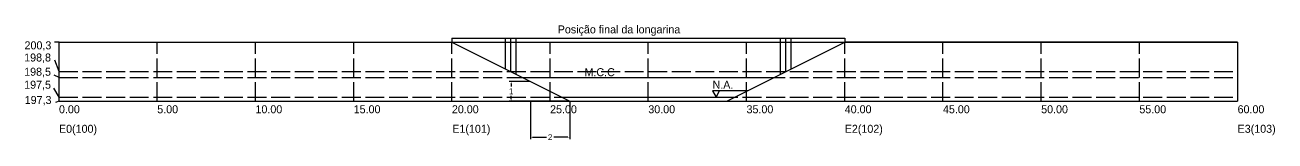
# Model space of a CAD drawing. Header units: metres. Extents: x 248 to 391, y 134 to 156.
# Drawn here: x 327 to 390.6, y 149.8 to 155.7 of the extents above; entities that cross this region are included whole.
import ezdxf

# ---------------------------------------------------------------- set-up
doc = ezdxf.new("R2010")
doc.units = ezdxf.units.M
doc.header["$LTSCALE"] = 0.001
doc.linetypes.add('ACAD_ISO02W100', pattern=[15, 12, -3])
for name, color, linetype in [('COTAS', 30, 'Continuous'), ('LINHA TRACEJADA', 8, 'ACAD_ISO02W100'), ('M.C.C', 5, 'Continuous'), ('NÍVRL D´ÁGUA', 4, 'Continuous'), ('P.F.L.', 1, 'Continuous'), ('Pilar', 3, 'Continuous'), ('TEXTO', 6, 'Continuous'), ('TRAÇADO', 6, 'Continuous')]:
    doc.layers.add(name, color=color, linetype=linetype)
doc.styles.add('Annotative', font='txt')
doc.dimstyles.new('Annotative', dxfattribs={"dimtxt": 0.15, "dimasz": 0.1, "dimexe": 0.1, "dimexo": 0.03, "dimgap": 0.09, "dimtad": 0, "dimtih": 1, "dimtoh": 1, "dimdec": 3, "dimzin": 0, "dimdsep": 46, "dimtxsty": 'Standard', "dimcen": 0.09, "dimadec": 0, "dimazin": 0, "dimtfac": 1, "dimtdec": 3, "dimtofl": 0, "dimtmove": 0, "dimatfit": 3, "dimfxl": 1, "dimtolj": 1, "dimtzin": 0, "dimarcsym": 1})

# ---------------------------------------------------------------- blocks, each defined once
blk = doc.blocks.new('*D49')
at = {"layer": 'COTAS', "color": 0, "lineweight": -2, "ltscale": 80, "transparency": 16777216}
for p, q in [((352.729, 151.784), (352.729, 149.872)), ((354.729, 151.784), (354.729, 149.872)), ((352.829, 149.972), (353.539, 149.972)), ((354.629, 149.972), (353.919, 149.972))]:
    blk.add_line(p, q, dxfattribs=at)
at = {"layer": 'COTAS', "color": 0, "ltscale": 80, "transparency": 16777216}
for points in [[(352.829, 149.989), (352.829, 149.956), (352.729, 149.972)], [(354.629, 149.989), (354.629, 149.956), (354.729, 149.972)]]:
    blk.add_solid(points, dxfattribs=at)
at = {"layer": 'Defpoints', "color": 0, "ltscale": 80, "transparency": 16777216}
for p in [(352.729, 151.814), (354.729, 151.814), (354.729, 149.972)]:
    blk.add_point(p, dxfattribs=at)
at = {"layer": 'COTAS', "color": 0, "ltscale": 80, "transparency": 16777216, "insert": (353.729, 149.972), "char_height": 0.3, "attachment_point": 5}
blk.add_mtext('\\A1;2', dxfattribs=at)
blk = doc.blocks.new('*D48')
at = {"layer": 'COTAS', "color": 0, "lineweight": -2, "ltscale": 80, "transparency": 16777216}
for p, q in [((352.699, 152.814), (351.644, 152.814)), ((351.744, 152.714), (351.744, 152.55)), ((354.699, 151.814), (351.644, 151.814)), ((351.744, 151.914), (351.744, 152.07))]:
    blk.add_line(p, q, dxfattribs=at)
at = {"layer": 'COTAS', "color": 0, "ltscale": 80, "transparency": 16777216}
for points in [[(351.728, 152.714), (351.761, 152.714), (351.744, 152.814)], [(351.728, 151.914), (351.761, 151.914), (351.744, 151.814)]]:
    blk.add_solid(points, dxfattribs=at)
at = {"layer": 'Defpoints', "color": 0, "ltscale": 80, "transparency": 16777216}
for p in [(352.729, 152.814), (351.744, 151.814), (354.729, 151.814)]:
    blk.add_point(p, dxfattribs=at)
at = {"layer": 'COTAS', "color": 0, "ltscale": 80, "transparency": 16777216, "insert": (351.744, 152.31), "char_height": 0.3, "attachment_point": 5}
blk.add_mtext('\\A1;1', dxfattribs=at)

msp = doc.modelspace()

# ---------------------------------------------------------------- linework, layer by layer
for p, q in [((328.7294, 151.8137), (328.7294, 154.8137)), ((328.7294, 154.8137), (388.7294, 154.8137)), ((388.7294, 154.8137), (388.7294, 151.8137)), ((328.7294, 151.8137), (388.7294, 151.8137))]:
    msp.add_line(p, q)
at = {"layer": 'COTAS', "ltscale": 80}
msp.add_line((352.7294, 151.8137), (354.7294, 151.8137), dxfattribs=at)
at = {"layer": 'LINHA TRACEJADA', "linetype": 'ACAD_ISO02W100', "ltscale": 80}
for p, q in [((333.7294, 151.8137), (333.7294, 154.8137)), ((338.7294, 151.8137), (338.7294, 154.8137)), ((343.7294, 151.8137), (343.7294, 154.8137)), ((348.7294, 151.8137), (348.7294, 154.8137)), ((353.7294, 151.8137), (353.7294, 154.8137)), ((358.7294, 151.8137), (358.7294, 154.8137)), ((363.7294, 151.8137), (363.7294, 154.8137)), ((368.7294, 151.8137), (368.7294, 154.8137)), ((373.7294, 151.8137), (373.7294, 154.8137)), ((378.7294, 151.8137), (378.7294, 154.8137)), ((383.7294, 151.8137), (383.7294, 154.8137)), ((328.7294, 153.3137), (388.7294, 153.3137)), ((328.7294, 153.0137), (388.7294, 153.0137)), ((328.7294, 152.0137), (388.7294, 152.0137))]:
    msp.add_line(p, q, dxfattribs=at)
at = {"layer": 'M.C.C', "ltscale": 80}
msp.add_line((352.3294, 153.0137), (365.1294, 153.0137), dxfattribs=at)
at = {"layer": 'NÍVRL D´ÁGUA', "ltscale": 80}
for p, q in [((363.7719, 152.3349), (361.9898, 152.3349)), ((361.9898, 152.3349), (362.1751, 152.0138)), ((362.1751, 152.0138), (362.3605, 152.3349)), ((354.3294, 152.0137), (363.1294, 152.0137))]:
    msp.add_line(p, q, dxfattribs=at)
at = {"layer": 'P.F.L.', "ltscale": 80}
for p, q in [((348.7294, 155.0137), (368.7294, 155.0137)), ((348.7294, 155.0137), (348.7294, 154.8137)), ((368.7294, 155.0137), (368.7294, 154.8137))]:
    msp.add_line(p, q, dxfattribs=at)
at = {"layer": 'Pilar', "ltscale": 80}
for p, q in [((351.4544, 153.4512), (351.4544, 155.0137)), ((351.7294, 153.3137), (351.7294, 155.0137)), ((352.0044, 153.1762), (352.0044, 155.0137)), ((365.4544, 153.1762), (365.4544, 155.0137)), ((365.7294, 153.3137), (365.7294, 155.0137)), ((366.0044, 153.4512), (366.0044, 155.0137))]:
    msp.add_line(p, q, dxfattribs=at)
at = {"layer": 'TEXTO', "ltscale": 80}
for p, q in [((328.7294, 154.8137), (328.5055, 154.8137)), ((328.7294, 153.3137), (328.5143, 153.8876)), ((328.7294, 153.0137), (328.4856, 153.1379)), ((328.7294, 152.0137), (328.4704, 152.4623)), ((328.7294, 151.8137), (328.5429, 151.7458))]:
    msp.add_line(p, q, dxfattribs=at)
at = {"layer": 'TRAÇADO', "ltscale": 80}
for p, q in [((328.7294, 154.8137), (348.7294, 154.8137)), ((348.7294, 154.8137), (354.7294, 151.8137)), ((362.7294, 151.8137), (368.7294, 154.8137)), ((388.7294, 154.8137), (368.7294, 154.8137)), ((354.7294, 151.8137), (362.7294, 151.8137))]:
    msp.add_line(p, q, dxfattribs=at)

# ---------------------------------------------------------------- texts
at = {"char_height": 0.40746, "attachment_point": 1}
for s, insert in [('E0(100)', (328.7256, 150.6022)), ('E1(101)', (348.7504, 150.6022)), ('E2(102)', (368.7294, 150.6022)), ('E3(103)', (388.7294, 150.6022))]:
    msp.add_mtext_dynamic_manual_height_columns(s, width=0.497902, gutter_width=2.0373, heights=[0], dxfattribs=dict(at, insert=insert))
at = {"layer": 'M.C.C', "insert": (355.4824, 153.4864), "char_height": 0.40746, "attachment_point": 1}
msp.add_mtext_dynamic_manual_height_columns('M.C.C', width=0.497902, gutter_width=2.0373, heights=[0], dxfattribs=at)
at = {"layer": 'NÍVRL D´ÁGUA', "insert": (361.9988, 152.8458), "char_height": 0.40746, "attachment_point": 1}
msp.add_mtext_dynamic_manual_height_columns('N.A.', width=0.497902, gutter_width=2.0373, heights=[0], dxfattribs=at)
at = {"layer": 'P.F.L.', "insert": (354.1177, 155.6657), "char_height": 0.407465, "width": 10.011432, "attachment_point": 1, "style": 'Annotative'}
msp.add_mtext('Posição final da longarina', dxfattribs=at)
at = {"layer": 'TEXTO', "char_height": 0.40746, "attachment_point": 1}
for s, insert in [('200,3', (326.9722, 154.8539)), ('198,8', (326.9543, 154.2344)), ('198,5', (326.9543, 153.5083)), ('197,5', (326.9543, 152.8477)), ('197,3', (326.9809, 152.0699)), ('0.00', (328.7258, 151.5967)), ('5.00', (333.7294, 151.5967)), ('10.00', (338.7294, 151.5967)), ('15.00', (343.7294, 151.5967)), ('20.00', (348.7294, 151.5967)), ('25.00', (353.7294, 151.5967)), ('30.00', (358.7294, 151.5967)), ('35.00', (363.7294, 151.5967)), ('40.00', (368.7294, 151.5967)), ('45.00', (373.7294, 151.5967)), ('50.00', (378.7294, 151.5967)), ('55.00', (383.7294, 151.5967)), ('60.00', (388.7294, 151.5967))]:
    msp.add_mtext_dynamic_manual_height_columns(s, width=0.497902, gutter_width=2.0373, heights=[0], dxfattribs=dict(at, insert=insert))

# ---------------------------------------------------------------- dimensions: what is measured, and where the dimension line sits
at = {"layer": 'COTAS', "ltscale": 80}
dim = msp.add_linear_dim(base=(351.7443, 151.8137), p1=(352.7294, 152.8137), p2=(354.7294, 151.8137), angle=90, dimstyle='Annotative', override={"dimtxt": 0.3, "dimdec": 0}, dxfattribs=at)
dim.commit()
dim.dimension.update_dxf_attribs({"geometry": '*D48', "text_midpoint": (351.7443, 152.3102), "dimtype": 160})
dim = msp.add_linear_dim(base=(354.7294, 149.9723), p1=(352.7294, 151.8137), p2=(354.7294, 151.8137), dimstyle='Annotative', override={"dimtxt": 0.3, "dimdec": 0, "dimrnd": 0}, dxfattribs=at)
dim.commit()
dim.dimension.update_dxf_attribs({"geometry": '*D49', "text_midpoint": (353.7294, 149.9723)})

doc.saveas('drawing.dxf')
